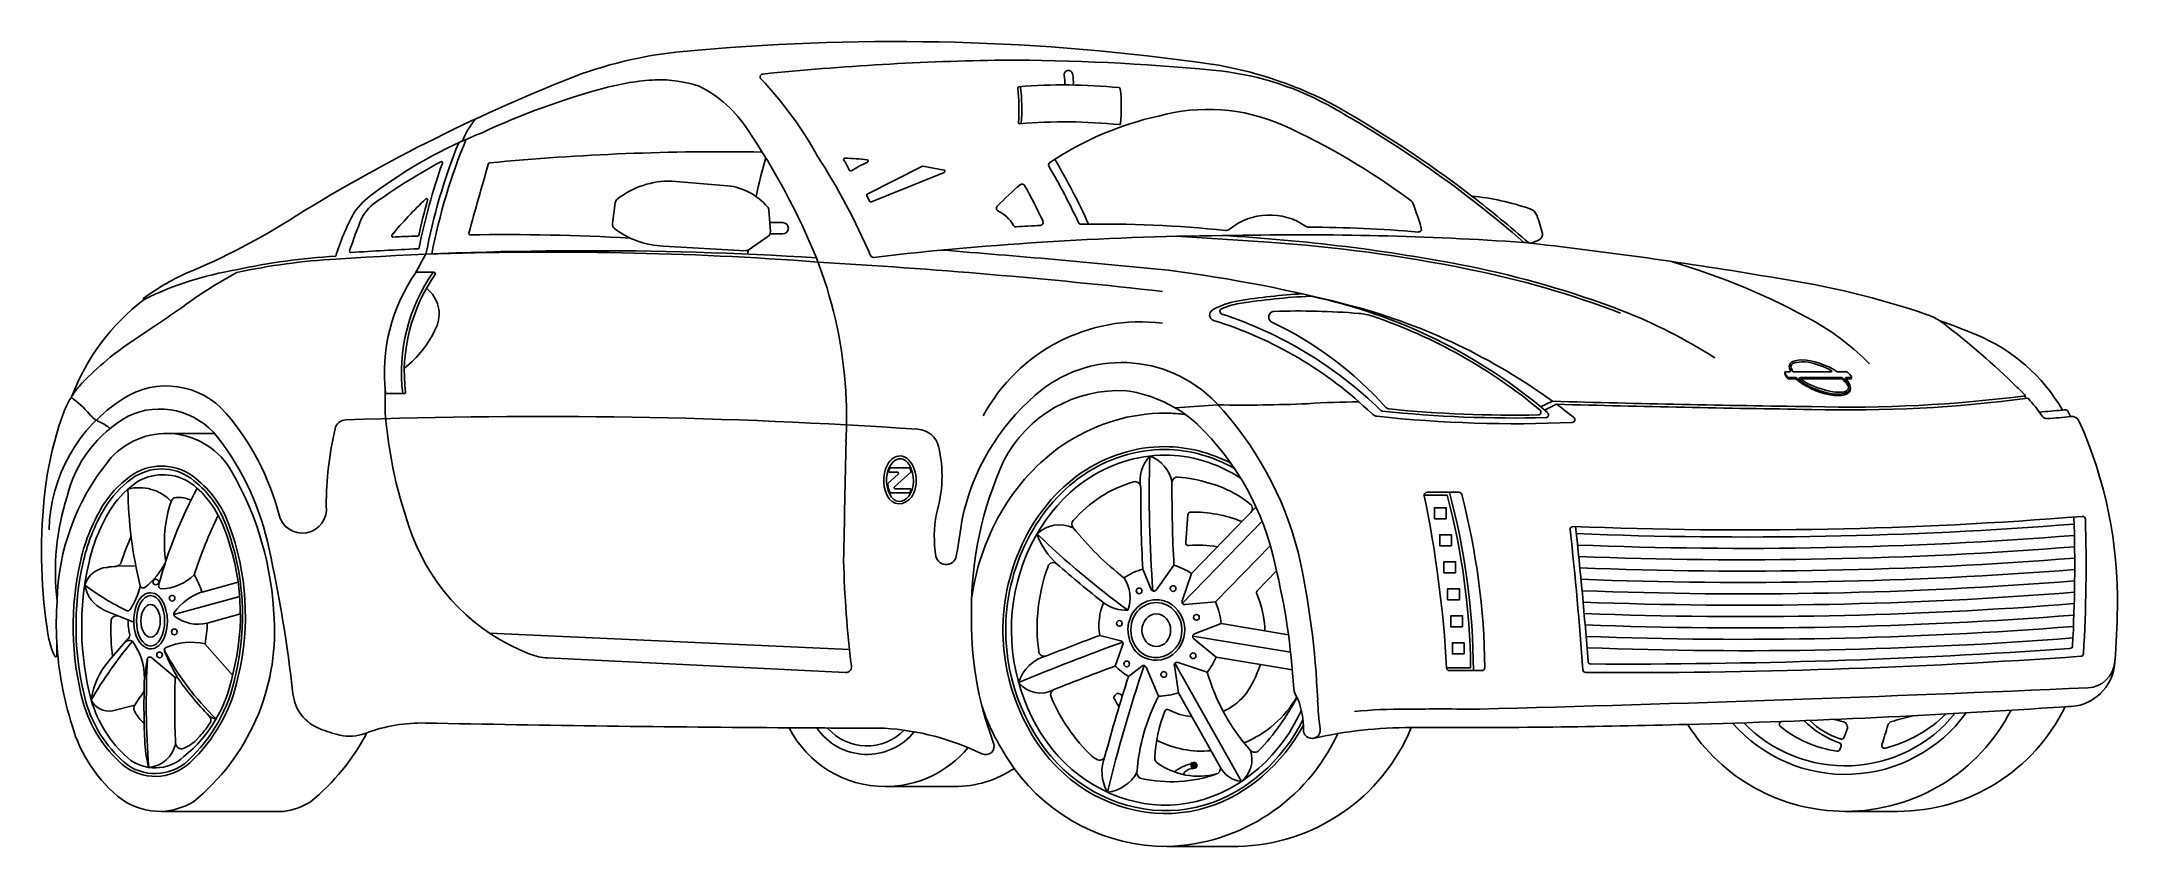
# Model space of a CAD drawing. Header units: millimetres. Extents: x -1979 to 1671, y 0 to 1416.
import ezdxf

# ---------------------------------------------------------------- set-up
doc = ezdxf.new("R2010")
doc.units = ezdxf.units.MM
doc.layers.add('ceco.net 221 Nissan Z350 - sideway 1', color=7, linetype='Continuous')

msp = doc.modelspace()

# ---------------------------------------------------------------- linework, layer by layer
at = {"layer": 'ceco.net 221 Nissan Z350 - sideway 1'}
for p, q in [((-870.3, 1170.4), (-772.5, 1162.4)), ((-526.9, 1147.3), (-430.7, 1196.4)), ((-519.7, 1133.8), (-391.6, 1185.8)), ((-429.4, 1196.6), (-391.9, 1189.7)), ((-970.2, 1132.2), (-974.9, 1095.7)), ((-527.8, 1144.5), (-522.2, 1134.7)), ((-699.8, 1119.3), (-697.3, 1081.7)), ((-698.4, 1097.5), (-675.7, 1097.5)), ((-701.6, 1072.8), (-734.8, 1049.9)), ((-697.9, 1077.5), (-675.7, 1077.5)), ((-885.6, 1056.1), (-741, 1048.1)), ((-1319.4, 1010.4), (-1289.6, 1010.4)), ((-1288.9, 1010.2), (-1286.4, 1008.5)), ((1086.4, 834.1), (1086.4, 831.7)), ((1087.4, 835.1), (1095.3, 835.1)), ((1092.3, 825.1), (1105.2, 825.1)), ((1092.3, 822.7), (1105.2, 822.7)), ((1101.5, 835.1), (1168.1, 835.1)), ((1113.1, 825.1), (1186.3, 825.1)), ((1113.3, 822.7), (1186.3, 822.7)), ((1179, 835.1), (1194.3, 835.1)), ((1194, 825.1), (1202.9, 825.1)), ((1194, 822.7), (1202.9, 822.7)), ((1201.7, 807.4), (1201.7, 805.2)), ((1203.9, 826.1), (1203.9, 823.7)), ((-1372.9, 797), (-1339.9, 797)), ((14.2, 771.7), (89.8, 776.8)), ((678.2, 783.1), (657.1, 773.2)), ((685.2, 777.9), (663.6, 767.8)), ((1507.4, 792.6), (1511.6, 788.1)), ((-1755.9, 726.6), (-1674.8, 726.6)), ((-487.3, 658.3), (-474, 658.3)), ((-485.9, 665.8), (-453.4, 665.8)), ((-479.2, 632.9), (-450.6, 658.3)), ((-490.3, 639.1), (-472.7, 654.8)), ((-485.4, 621.9), (-453.4, 621.9)), ((-477.8, 629.4), (-452, 629.4)), ((457.4, 623), (513.4, 623)), ((43.2, 480.2), (156.8, 597.3)), ((452.4, 618), (492.8, 618)), ((27.2, 427.8), (167.4, 572.3)), ((36.9, 583.5), (33.1, 534.6)), ((85.1, 430.1), (181.8, 529.7)), ((-1847.6, 492.9), (-1813.1, 493.9)), ((-42.4, 487.7), (-27.8, 452.2)), ((-19.2, 451.1), (12.3, 494.8)), ((43.2, 480.2), (26.7, 432.1)), ((158.8, 449.8), (192.8, 484.8)), ((-1746.4, 408.1), (-1630.4, 439.8)), ((-1696.6, 447.6), (-1633.1, 465)), ((-1869.5, 416), (-1842.8, 405.3)), ((-1842.8, 405.3), (-1816.6, 394.7)), ((-1687.6, 393.1), (-1629.2, 409.1)), ((31.9, 425.5), (85.1, 430.1)), ((-1860.5, 326.3), (-1826.2, 365.8)), ((-1190.9, 375.1), (-558.1, 346.5)), ((-80.8, 361.8), (-118.2, 371.4)), ((45.3, 370), (217.4, 341.6)), ((47, 365.3), (86.3, 332.8)), ((95.6, 392.1), (48.4, 373.8)), ((95.6, 392.1), (213.6, 372.6)), ((-1793.2, 329), (-1798, 295.8)), ((-1785, 332.1), (-1743.9, 297)), ((-1691.4, 356.5), (-1642.9, 301.3)), ((-1089, 331.8), (-565.2, 306)), ((-77.4, 355.2), (-91, 317.5)), ((86.3, 332.8), (220.5, 310.7)), ((-44.4, 317.4), (-67.5, 299.3)), ((-36.7, 315.4), (-14.8, 264.2)), ((13, 318.3), (20.2, 270.5)), ((14.1, 322.2), (131.1, 114.4)), ((70.8, 306.6), (19.5, 323.8)), ((491.6, 314.3), (533.9, 314.3)), ((496.6, 309.3), (553.9, 309.3)), ((-89.4, 267.9), (-91.8, 265.4)), ((20.2, 270.5), (92.6, 141.9)), ((-1854.3, 238.8), (-1815, 248.6)), ((1196, 206.5), (1190.9, 192.1)), ((46.3, 147.5), (41.5, 146.2)), ((41.5, 146.2), (44.3, 136.5)), ((49.5, 147.4), (41.8, 145.2)), ((50.7, 146.7), (42.1, 144.2)), ((1185.2, 176.2), (1183.3, 170.8)), ((51.6, 145.9), (42.3, 143.3)), ((52.1, 145), (42.6, 142.3)), ((52.5, 144.1), (42.9, 141.3)), ((52.7, 143.1), (43.2, 140.4)), ((52.7, 142.1), (43.4, 139.4)), ((52.4, 140.9), (43.7, 138.5)), ((51.7, 139.7), (44, 137.5)), ((49.1, 137.9), (44.3, 136.5))]:
    msp.add_line(p, q, dxfattribs=at)
for points in [[(1284.6, 61.8, 0.286943), (1579.4, 245.9, 0.000302), (1598.8, 247.2, 0.347551), (1666.8, 325.1, 0.01623), (1671.2, 419.9, 0.109496), (1604.2, 747.6, 0.324563), (1588.9, 756.4, 0.010965), (1584.1, 765.7, 0.306487), (1579.2, 768.3, -0.001393), (1574.7, 767.7, 0.165694), (1422.5, 900.4, 0.011172), (1357.7, 925.5, 0.058032), (1336.8, 935.5, 0.045425), (1074.2, 999.5, 0.014027), (640.6, 1061.2, 0.016955), (654.7, 1067.3, 0.349655), (660.2, 1078.5, 0.04188), (650.2, 1110.4, 0.216161), (638.2, 1121.8, 0.058914), (536, 1144.1, 0.037628), (285, 1308.9, 0.079374), (77.6, 1376.4, 0.057763), (-824.3, 1400.7, 0.069302), (-1029.7, 1359, 0.046009), (-1531.3, 1109.3, -0.044677), (-1725.6, 1007.7, 0.054181), (-1799.5, 964, 0.910777), (-1798.4, 962.3, 0.138495), (-1925.5, 792.2, 0.052754), (-1939.6, 764, 0.058736), (-1972.4, 627.8, 0.066256), (-1969, 383.8, 0.076143), (-1955.7, 334.6, 0.768951), (-1951.9, 335.2), (-1952, 360.1, 0.063288), (-1925, 212.9, 0.162621), (-1837.2, 82.5, 0.162154), (-1768.3, 61.8), (-1553.6, 61.8, 0.115623), (-1505.9, 78.8, 0.102603), (-1406.9, 200.1, -0.092921), (-1303.9, 217.2, 0.003535), (-664.1, 208.8, 0.282248), (-495.5, 105.4), (-373.6, 105.4, 0.148368), (-268.5, 137.3, 0.240521), (0, 0), (124.4, 0, 0.297738), (429.7, 209.2, -0.003501), (440.8, 209.1, 0.007366), (915.6, 214.7, 0.257289), (1192.5, 61.8), (1285.1, 61.8)], [(636.2, 1061.7, 0.016231), (536, 1144.1, 0.014964)], [(797.5, 938.2, 0.041243), (529.3, 1015.8, 0.032595), (178.3, 1063.1), (16.7, 1073.4)], [(963.1, 859.7, 0.049453), (799.3, 942.9, 0.041246), (530.3, 1020.7, 0.034528), (96.4, 1074.7, 0.034528)], [(1365.1, 920.3, 0.013788), (1357.7, 925.5, 0.013788)], [(-1907.3, 815.4, 0.049289), (-1925.5, 792.2, 0.043509)], [(678.1, 783.1, 0.003601), (1133.4, 773.8, 0.039103), (1509.9, 792.9, 0.039103)], [(685.2, 777.9, 0.003544), (1133.3, 768.8, 0.039466), (1514, 788.4)], [(-1837, 144.4, 0.378708), (-1718.2, 147.2, 0.156904), (-1632.9, 299.8, 0.149663), (-1649.4, 566.3, 0.141765), (-1707.7, 647.2, 0.321863), (-1816.8, 655.4, 0.094227), (-1867.7, 604.9, 0.087296), (-1910, 503.4, 0.122469), (-1905.7, 253.3, 0.14271), (-1837, 144.4)], [(-664.1, 208.8, 0.000925), (-496.7, 208.1)]]:
    msp.add_lwpolyline(points, format="xyb", dxfattribs=at)
for points in [[(-1833.7, 148.2, 0.378492), (-1721.6, 150.8, 0.156983), (-1637.8, 300.8, 0.149737), (-1654.1, 564.6, 0.141947), (-1710.8, 643.3, 0.321769), (-1814.1, 651.2, 0.09396), (-1863.5, 602.1, 0.087243), (-1905.1, 502.3, 0.122453), (-1900.9, 254.6, 0.142589)], [(-1827.2, 155.8, 0.377988), (-1728.4, 158.2, 0.177589), (-1642.6, 303, 0.159407), (-1658.5, 561.2, 0.141224), (-1715.5, 638.7, 0.281696), (-1808.7, 642.8, 0.093374), (-1855.2, 596.6, 0.08713), (-1895.3, 500, 0.122421), (-1891.3, 257.3, 0.142327)]]:
    msp.add_lwpolyline(points, format="xyb", close=True, dxfattribs=at)
for points in [[(491.1, 576.4), (470.5, 576.4), (470.5, 596), (491.1, 596)], [(500.3, 528.9), (479.7, 528.9), (479.7, 548.5), (500.3, 548.5)], [(507.6, 481.3), (487, 481.3), (487, 500.9), (507.6, 500.9)], [(514.1, 433.9), (493.5, 433.9), (493.5, 453.5), (514.1, 453.5)], [(519.8, 386.4), (499.2, 386.4), (499.2, 405.9), (519.8, 405.9)], [(522.5, 338.8), (501.9, 338.8), (501.9, 358.4), (522.5, 358.4)]]:
    msp.add_lwpolyline(points, close=True, dxfattribs=at)
for centre in [(-1777.8, 465.2), (-1749.3, 436.8), (-48.9, 449.7), (10.8, 453.7), (51.9, 403.1), (-1745.3, 377.4), (-83.7, 392.5), (-1771.2, 337.1), (46, 335.5), (-70.8, 321.2), (-5.5, 302.7)]:
    msp.add_circle(centre, 5, dxfattribs=at)
for centre, radius, start, end in [((-710.3, 1353.7), 5, 95.81, 223.5064), ((-217.2, -3492.6), 4876.4, 90.8398, 95.81), ((-288.2, -2490.8), 3874, 84.541, 90.0069), ((-173.3, 1357.5), 7.5, 12.4927, 190.531), ((-248.9, 1343.8), 69.4, 356.625, 10.2504), ((-248.9, 1343.8), 84.4, 357.1356, 10.4746), ((33.6, 846), 521.8, 61.4951, 84.8589), ((-650.5, 70.7), 1307.9, 105.0153, 115.0489), ((-874.9, 914.5), 434.8, 93.2741, 105.2613), ((-892.1, 1132), 216.7, 71.2967, 92.0125), ((-916.7, 1146.4), 212.9, 32.4222, 63.7653), ((-1198.1, 890.7), 667.5, 28.9054, 43.5064), ((-260.3, 1334.4), 2, 94.7566, 186.5106), ((-571.8, 1298.8), 311.6, 355.3608, 6.5106), ((-180.6, 377), 962.7, 84.2357, 94.7566), ((-561.8, 1298.8), 306.6, 354.9211, 7.0789), ((-84.1, 1332.8), 2, 6.3066, 84.2357), ((-391.8, 1298.8), 311.6, 354.9845, 6.3066), ((-1114.9, 1192), 133.2, 138.5342, 158.403), ((111.2, 726.7), 572.3, 102.7461, 123.6426), ((71.9, 966.9), 329.7, 66.6814, 105.282), ((-682.7, -438.9), 1992.8, 48.8929, 61.026), ((-896.3, 482.4), 832.3, 111.7158, 126.7579), ((-273.7, 846.4), 1037.6, 157.4695, 169.11), ((-1764.4, 565.1), 1240.6, 22.2843, 34.0929), ((-259.3, 1273.5), 2, 175.3608, 274.702), ((-180.6, 317), 957.7, 84.1884, 94.702), ((-83.4, 1271.8), 2, 264.1884, 354.9845), ((-307.5, 144.8), 1235, 53.3791, 65.6168), ((-273.7, 846.4), 1047.6, 158.0494, 169.2396), ((-1275.8, 1202.8), 2, 340.4218, 118.4044), ((-780.9, -3078.5), 4300.7, 89.0778, 95.4732), ((183.4, 959.2), 924.1, 164.1446, 168.5176), ((-1615.8, 569.1), 1191.3, 23.2517, 32.7425), ((-566.6, 1208.6), 2, 89.8812, 213.1982), ((-691.5, 1126.8), 147.3, 25.123, 33.1982), ((-567.2, 922), 288.6, 81.9874, 89.8812), ((-527.3, 1205.8), 2, 295.3315, 81.9874), ((-1234.8, 595.2), 1205.4, 24.4954, 30.6008), ((-762.3, 253.2), 1081.5, 118.4044, 125.2267), ((-273.7, 846.4), 1061.6, 160.4218, 168.7786), ((4597.9, -501.8), 6036, 163.61245, 164.82132), ((-1191, 1200.6), 2, 95.4732, 163.6124), ((-874.2, 1020.4), 150.1, 88.5141, 127.9005), ((-556.4, 1190.2), 2, 205.123, 300.9107), ((-382.2, 899.2), 337.1, 115.3315, 120.9107), ((-429.8, 1194.6), 2, 79.489, 117.0476), ((-392.3, 1187.7), 2, 292.0954, 79.489), ((-203.1, 1199), 5, 123.6426, 210.3397), ((-1234.8, 595.2), 1190.4, 24.9697, 30.3397), ((-1327.2, 1046.6), 122.6, 123.2046, 146.5696), ((-1344.1, 1067.5), 81, 121.274, 152.5339), ((-812.1, 621.5), 713.6, 133.4898, 140.4901), ((-273.7, 846.4), 1066.6, 164.1799, 167.596), ((-1301.8, 1137.7), 2, 344.1799, 133.4898), ((-960.3, 1130.9), 10, 127.9005, 172.6774), ((-785.7, 1052.5), 110.7, 41.0687, 83.1374), ((-526, 1145.5), 2, 117.0476, 209.2607), ((-520.5, 1135.7), 2, 209.2607, 292.0954), ((111.2, 726.7), 572.3, 130.1661, 135.7281), ((-254.7, 1160.2), 5, 29.204, 130.1661), ((-1138.2, 666.4), 1017.2, 25.2133, 29.204), ((423.2, 1128), 10, 20.599, 53.3791), ((-1073.1, 919.6), 406.1, 151.3661, 163.0231), ((-841.9, 861), 623.7, 156.9867, 162.5988), ((-964.9, 1094.4), 10, 172.6774, 233.4066), ((-709.8, 1118.7), 10, 3.9024, 41.0687), ((-675.7, 1087.5), 10, 270, 90), ((-295, 1122.7), 5, 135.7281, 243.6033), ((-325.8, 1060.6), 64.4, 29.8035, 63.6033), ((-222.5, 1097.6), 5, 272.7442, 25.2133), ((-151.1, 1099.8), 5, 204.9697, 270.8606), ((-118.5, -1072.4), 2167.4, 84.1399, 90.8606), ((180.4, 999.8), 111.1, 55.3535, 129.2163), ((-114.4, 926), 584.3, 16.0342, 20.599), ((-1361.1, 1074.2), 2, 140.4901, 272.5881), ((-1171.2, -3127.6), 4204, 91.9918, 92.5881), ((-1317.4, 1075.9), 2, 271.9918, 347.596), ((-1225.6, 1078.1), 2, 164.8213, 270.7411), ((-1171.2, -3127.6), 4204, 86.9006, 90.7411), ((-879.1, 1210.1), 154.1, 233.4066, 267.5486), ((-707.3, 1081.1), 10, 304.682, 3.9024), ((151.5, -4724.3), 5799.2, 90.33741, 96.60994), ((-265.6, 1095.1), 5, 209.8035, 273.8842), ((-118.5, -1072.4), 2167.4, 92.7442, 93.8842), ((103.9, 1093.7), 10, 264.1399, 309.2163), ((236.1, -4653.9), 5729.9, 86.08337, 91.18755), ((249.3, 1099.5), 10, 235.3535, 269.8894), ((244.8, -1200.5), 2289.9, 85.0614, 89.8894), ((442.4, 1086), 5, 265.0614, 16.0342), ((-241.9, -6695.3), 7806.5, 83.50922, 83.60633), ((-1400.4, -70.3), 1110.2, 93.1536, 102.2759), ((-1400.4, -70.3), 1105.2, 93.1536, 102.2759), ((-1020.5, -5475.2), 6523.3, 86.44832, 93.87377), ((-1435.1, 1046.9), 2, 162.5988, 273.6375), ((-1020.5, -5475.2), 6533.3, 92.59996, 93.63745), ((-866.5, 781.4), 508.3, 149.1655, 153.4053), ((-1317, 1053.3), 2, 272.6, 348.7786), ((-1086.9, -5350.8), 6396.5, 85.75558, 91.93474), ((-740.5, 1058.1), 10, 266.8129, 304.682), ((183.4, 959.2), 924.1, 174.4272, 174.8659), ((-1334.7, 754.4), 771.3, 4.5166, 21.3754), ((-1293.7, -10525.4), 11573.5, 83.62125, 86.6307), ((-516.6, 1041.3), 5, 203.2517, 276.6099), ((-1804.5, -17005.2), 18109.2, 84.27314, 85.53781), ((542.1, -146.4), 1224.8, 60.7426, 73.7493), ((-1536.9, 427.6), 595.3, 99.6314, 116.0645), ((-1284.5, 351.7), 745.6, 118.0716, 126.7728), ((-1068.6, 833.5), 307.4, 144.9552, 186.6595), ((-1038.6, 833.5), 307.4, 144.9519, 186.8254), ((-1038.6, 833.5), 302.4, 144.9537, 186.7257), ((-1319.4, 1009.4), 1, 90, 144.9552), ((-1289.4, 1009.4), 1, 54.7648, 144.9519), ((-1287, 1007.7), 1, 324.9537, 54.7648), ((-320.8, -1520.2), 2554.3, 75.2628, 82.7283), ((-1337.8, 936.5), 58, 334.9928, 51.8389), ((149.8, 819.8), 142.2, 99.4943, 119.3341), ((149.7, 820), 137, 99.4972, 113.0841), ((310.7, -211.1), 1185.6, 93.5088, 98.9469), ((310.7, -211.1), 1180.6, 92.8427, 98.9469), ((252.4, 963), 5, 78.0498, 92.8427), ((58.7, 47.8), 940.5, 49.5213, 78.0498), ((45.3, -91.7), 1079.7, 54.1171, 74.7639), ((-3674.7, 3732.7), 3395.2, 303.1937, 304.9252), ((-46.2, 608.6), 314.3, 82.9534, 151.7234), ((85, 935), 10, 119.3341, 252.7633), ((-126.2, 254.3), 702.7, 46.1239, 72.7633), ((98, 941.4), 5, 113.0841, 251.9329), ((-126.2, 254.3), 717.7, 45.6163, 71.9329), ((188.9, 931.4), 10, 91.8354, 244.5171), ((-89, 348.4), 635.8, 41.8343, 64.5171), ((231, -381.5), 1323.5, 85.3674, 91.8354), ((329.8, 838.1), 100, 71.0669, 85.3674), ((58.7, 47.8), 935.5, 50.3368, 71.0669), ((922.1, 542), 438.5, 44.4399, 60.1042), ((515.2, -190.9), 1399, 45.5688, 52.5864), ((-1517.6, 440.4), 540.7, 123.4799, 136.1021), ((-1461.9, 993.6), 194.6, 308.4496, 335.2015), ((-79.5, 621.6), 229.7, 43.745, 131.4995), ((-1759.3, 671.6), 138.6, 40.5627, 123.0431), ((-1287.2, 753.6), 724, 356.7397, 4.8774), ((1087.4, 834.1), 1, 90, 203.9282), ((1087.4, 831.7), 1, 180, 203.9282), ((1092.3, 826.1), 1, 218.0475, 270), ((1092.3, 823.7), 1, 218.0475, 270), ((1095.3, 836.1), 1, 270, 27.6529), ((1101.5, 836.1), 1, 213.3805, 270), ((1105.2, 824.1), 1, 48.1258, 90), ((1105.2, 824.1), 1, 48.1258, 90), ((1105.2, 821.7), 1, 48.1258, 90), ((1105.2, 821.7), 1, 48.1258, 90), ((1113.1, 824.1), 1, 90, 232.917), ((1168.1, 836.1), 1, 270, 61.587), ((1179, 836.1), 1, 237.1441, 270), ((1186.3, 824.1), 1, 50.1874, 90), ((1186.3, 824.1), 1, 50.1874, 90), ((1186.3, 821.7), 1, 50.1874, 90), ((1186.3, 821.7), 1, 50.1874, 90), ((1194, 824.1), 1, 90, 223.9048), ((1194.3, 832.1), 3, 48.3453, 90), ((1202.9, 826.1), 1, 270, 39.2708), ((1202.9, 823.7), 1, 270, 0), ((1285, 581.3), 308.8, 43.2605, 47.2639), ((-1685.9, 551), 279.8, 122.1877, 178.7455), ((-2009.7, 665.9), 149, 39.4559, 56.2826), ((-1771, 640), 129.5, 38.2773, 115.4856), ((-866.5, 781.4), 508.3, 177.723, 182.1795), ((-1372.9, 798), 1, 186.6595, 270), ((-1339.9, 798), 1, 270, 6.7257), ((27.1, 494.5), 395.5, 130.8515, 168.1495), ((-84.8, 574.8), 227.1, 86.53, 152.975), ((-104.4, 569.2), 234.7, 47.7126, 81.8309), ((-354.8, 367.2), 604.5, 14.4173, 43.1186), ((134.6, 3514.3), 2737.8, 269.0628, 272.3488), ((338.7, -493.9), 1276, 90.0419, 94.1289), ((379.3, 770.8), 5, 225.6163, 264.0574), ((391.8, 779.6), 10, 225.402, 264.3508), ((612.5, 3010.6), 2251.9, 264.3508, 271.0236), ((652.6, 764.1), 5, 271.0236, 50.3368), ((45.3, -91.7), 1079.7, 51.6304, 53.6509), ((1285, 581.3), 308.8, 34.6739, 42.1242), ((1484.9, 1580.1), 817.3, 273.4233, 276.3023), ((-1717.5, 562.5), 222.9, 119.3311, 166.1722), ((-1856, 792.4), 50, 219.4559, 246.6205), ((-1900.1, 690.5), 61, 47.0708, 66.6205), ((-1988.2, 474.9), 440.4, 14.4931, 40.6389), ((-894.2, 601.4), 583.9, 166.7988, 180.1736), ((-1443.1, 730.5), 20, 92.0105, 167.667), ((-1101.2, -9008), 9764.5, 86.10407, 92.01051), ((-578.1, 825.1), 798.8, 184.5203, 200.3852), ((-440.5, 694), 40, 13.9915, 86.1041), ((-279.5, 397.2), 479.9, 11.8431, 46.0744), ((371.3, 771.7), 15, 226.1239, 263.8511), ((612.5, 3010.6), 2266.9, 263.8511, 272.5317), ((612.5, 3010.6), 2256.9, 264.0574, 271.3618), ((666, 759.3), 5, 271.3618, 49.5213), ((712.4, 750.9), 5, 272.5317, 51.6304), ((1547.2, 762.7), 10, 214.6739, 273.628), ((1496.1, 1568.3), 817.3, 273.628, 276.5151), ((1590.5, 741.4), 15, 95.9843, 96.5151), ((-1759.1, 595.1), 131.6, 29.1661, 141.0301), ((-2050.9, 425.3), 482.2, 11.6797, 37.6999), ((77101.8, -946.8), 77683.8, 178.77615, 178.931209), ((-620.8, 651.4), 225.3, 342.9156, 13.4221), ((-1545.4, 422.4), 406.3, 141.0431, 178.6754), ((-2127.6, 380.4), 558, 2.0703, 29.9795), ((-487.3, 660.3), 2, 161.8865, 270), ((-485.9, 663.8), 2, 90, 156.304), ((-474, 656.3), 2, 311.7289, 90), ((-453.4, 663.8), 2, 21.9802, 90), ((-452, 659.8), 2, 311.7289, 17.2218), ((284.7, 417.9), 628.2, 155.5423, 180.3824), ((18.2, 643.1), 65.4, 137.9843, 189.917), ((2336.8, 623.6), 2368, 178.4689, 184.2194), ((-50.6, 629.6), 60.7, 11.1284, 70.5288), ((-1807.1, 553.9), 77.3, 43.529, 104.7718), ((-1089.7, 635.9), 737.2, 180.5645, 193.9275), ((-996.6, 251.1), 803.8, 151.8549, 164.9594), ((-488.9, 637.6), 2, 131.7289, 187.5605), ((-485.4, 623.9), 2, 202.4856, 270), ((-477.8, 631.4), 2, 131.7289, 270), ((-453.4, 623.9), 2, 270, 334.4865), ((-452, 627.4), 2, 340.3232, 90), ((3.8, 427.5), 222.9, 106.3783, 139.0905), ((-56.2, 631.9), 10, 359.8019, 106.3783), ((2336.8, 623.6), 2383, 179.8019, 183.2685), ((2336.8, 623.6), 2328, 179.595, 183.1722), ((18.8, 640), 10, 85.9613, 179.595), ((3.8, 427.5), 222.9, 71.8791, 85.9613), ((23.7, 450.8), 195, 50.9783, 75.3121), ((457.4, 618), 5, 90, 191.5774), ((-711.9, 300.3), 1250.9, 0.4127, 14.9494), ((513.4, 618), 5, 14.5343, 90), ((-1509.9, 482.3), 444.6, 162.5248, 186.527), ((-1527.8, 533.9), 235, 161.8531, 188.0029), ((-1741.6, 603.9), 10, 96.1383, 161.8531), ((-1737.6, 566.7), 47.5, 63.3019, 96.1383), ((-1520.2, 593.7), 42.5, 191.6392, 8.0355), ((-191.2, 545.3), 217.9, 169.4516, 189.244), ((41.9, 583.2), 5, 91.1358, 175.5132), ((46.3, 359.1), 229.1, 68.078, 91.1358), ((140.2, 594.5), 10, 315.863, 50.9783), ((-1582.3, 200.1), 2077.1, 3.1436, 11.5774), ((-711.9, 300.3), 1245.9, 0.6443, 14.7729), ((-711.9, 300.3), 1270.9, 0.6341, 14.5343), ((-996.6, 251.1), 748.8, 153.7265, 162.3537), ((-1546.1, 734), 1196.6, 349.4008, 352.3978), ((-188.6, 507.7), 58.1, 65.9542, 133.341), ((841, 1659), 1540.7, 226.0398, 233.8004), ((-109.6, 590.6), 125.6, 198.8788, 228.3516), ((-157.1, 567), 10, 139.0905, 218.8523), ((263.3, 905.7), 549.9, 218.8523, 231.9571), ((713.9, 557.9), 5, 87.6629, 186.1694), ((-6724.8, -246.2), 7477.1, 4.27114, 6.1694), ((1015.6, 7949.1), 7392.3, 267.66289, 274.60753), ((-6724.8, -246.2), 7487.1, 4.38011, 6.20237), ((1015.6, 7936.7), 7392.3, 267.70666, 274.49593), ((-1041.4, 493.5), 2637.5, 356.946, 1.8686), ((1609.8, 575.7), 5, 1.7757, 94.6075), ((-1041.4, 493.5), 2657.5, 356.6731, 1.7757), ((-1457.4, 380.8), 399.4, 155.6593, 162.6495), ((-3956.3, 0.5), 2434.3, 6.3241, 12.3933), ((-991.5, 672.7), 358.2, 200.5689, 248.9798), ((-388.4, 514.6), 18.5, 193.5077, 357.7985), ((38.1, 534.2), 5, 175.5132, 276.6532), ((56.3, 378.2), 152.1, 77.7896, 96.6532), ((-1229, 193.2), 1495.4, 2.4663, 12.5341), ((1015.6, 7916.7), 7392.3, 267.72311, 274.49967), ((1015.6, 7896.7), 7392.3, 267.73914, 274.50225), ((-1859.9, 446), 45.2, 94.813, 161.8656), ((-1839.8, 345.4), 147.6, 93.0451, 99.3102), ((-1848.2, 502.8), 10, 273.0451, 342.6495), ((-1870.7, 552.8), 121.7, 307.0634, 334.8638), ((-1769.6, 537.1), 83.8, 271.1252, 315.1694), ((-1861.1, 392.5), 173.5, 18.5218, 29.551), ((1431.6, 557.4), 2000.9, 181.5796, 186.8962), ((84.9, 384.8), 313.2, 159.8374, 187.6088), ((-199.8, 489.3), 10, 48.3386, 159.8374), ((841, 1659), 1555.7, 228.3386, 232.2922), ((-17.2, 388.5), 102.4, 104.2165, 124.7196), ((-1005.1, 205.3), 1230.1, 3.3583, 13.6522), ((1015.6, 7876.7), 7392.3, 267.75474, 274.50365), ((1015.6, 7856.7), 7392.3, 267.76992, 274.50387), ((-1651.4, 789), 414, 232.5968, 244.5764), ((-1842.3, 471.3), 61.6, 190.4778, 243.7781), ((-1928.4, 486), 126.2, 326.7697, 347.3965), ((-1800.4, 459.7), 5, 193.9275, 307.0634), ((-1768, 458.4), 5, 164.9594, 271.1252), ((-1663.7, 352.1), 101.1, 108.9877, 143.9681), ((-125.8, 437.9), 61.1, 338.6771, 34.5908), ((-23.2, 454.1), 5, 202.2604, 324.1834), ((162.4, 446.3), 5, 135.854, 203.2645), ((-6.9, 373.5), 179.3, 1.8931, 23.2645), ((1015.6, 7836.7), 7392.3, 267.78467, 274.50291), ((1015.6, 7816.7), 7392.3, 267.799, 274.50077), ((-1359.5, 392.6), 593.4, 176.2154, 183.1418), ((-1846.5, 396), 10, 68.0752, 177.7583), ((-1827, 419.6), 5, 244.5764, 326.7697), ((-1741.4, 408.6), 5, 143.9681, 233.349), ((-1703.8, 459.1), 68, 233.349, 283.7548), ((260.1, 395.3), 603.9, 178.2538, 200.7029), ((-17.2, 388.5), 102.4, 156.7625, 189.5915), ((-73, 477.6), 62, 231.8066, 273.7624), ((31.4, 430.4), 5, 161.1237, 275.0202), ((1015.6, 7796.7), 7392.3, 267.8129, 274.49744), ((1015.6, 7776.7), 7392.3, 267.82637, 274.49293), ((-1457.4, 380.8), 399.4, 177.7583, 186.7555), ((-1833.7, 372.3), 10, 318.9313, 14.3032), ((-1954.7, 378.1), 385.5, 309.0603, 3.336), ((-1861.1, 392.5), 173.5, 348.0248, 0.1809), ((1394, -3701.5), 4344.5, 110.3686, 111.6938), ((50.2, 369.2), 5, 111.1291, 230.3575), ((1015.6, 7756.7), 7392.3, 267.83943, 274.48723), ((1015.6, 7736.7), 7392.3, 267.85206, 274.48033), ((-1236, -125.8), 759.5, 140.1357, 149.6528), ((-1824.3, 352.3), 10.2, 58.6627, 140.6961), ((-1905.6, 297.1), 107.6, 359.2749, 36.4387), ((-377.3, 249.9), 1417.4, 176.7087, 184.4812), ((-1788.3, 328.3), 5, 49.4875, 171.9172), ((-1758, 345.3), 5, 114.0531, 202.1793), ((-1327.3, 579.4), 494.7, 208.256, 225.8607), ((-1436, 476.6), 352.7, 202.1793, 210.3934), ((-1715.9, 251), 108.3, 76.9153, 114.0531), ((-1084.1, 431.7), 100, 248.9798, 267.1757), ((1394, -3701.5), 4319.5, 109.921, 112.5254), ((-194.3, 268), 69.6, 104.7052, 162.8768), ((-215.7, 344.6), 10, 187.6088, 291.6938), ((-82.1, 356.9), 5, 340.1178, 75.582), ((800.9, 11652.5), 11346.6, 269.6748, 274.074), ((800.9, 11652.5), 11331.6, 269.71938, 273.9817), ((1587.4, 353.2), 5, 273.9817, 356.946), ((1606.6, 339.5), 5, 274.074, 356.6731), ((-1761.6, 240.3), 131.1, 139.0325, 172.2856), ((-377.3, 249.9), 1421.4, 178.1489, 182.5166), ((-327.3, 249.9), 1417.4, 178.0936, 182.7665), ((-1771.9, 363.9), 72.9, 292.5337, 295.6914), ((-1327.3, 579.4), 499.7, 214.2585, 224.463), ((-564.7, 315.9), 10, 267.1757, 6.8962), ((1394, -3701.5), 4284.5, 110.279, 111.8151), ((2684.1, -589.3), 2891.6, 162.104, 165.0007), ((2684.1, -589.3), 2871.6, 161.5745, 166.2044), ((-17.2, 388.5), 102.4, 223.8884, 240.5664), ((-41.3, 313.5), 5, 23.0747, 127.9933), ((17.9, 319), 5, 71.4764, 188.6436), ((412.4, 406), 355.8, 196.2331, 221.7772), ((-6.9, 373.5), 179.3, 322.6521, 342.6188), ((496.6, 314.3), 5, 183.1436, 270), ((553.9, 314.3), 5, 270, 0.6341), ((736.5, 311.1), 5, 184.2711, 269.6748), ((745.4, 326), 5, 184.3801, 269.7194), ((1616.9, 329.1), 50, 272.5151, 355.4461), ((-1860.7, 272), 33.8, 204.6069, 280.9829), ((-1236, -125.8), 689.5, 144.6656, 147.1124), ((-1462.2, 276.9), 75, 186.3241, 248.6528), ((-222.5, 318), 48.3, 217.5851, 300.1952), ((-194.5, 266.9), 10, 111.8151, 202.8676), ((84.9, 384.8), 313.2, 202.8676, 226.1912), ((-88.2, 261.9), 5, 135.957, 208.3611), ((61.6, 342.8), 175.1, 208.3611, 213.634), ((-85.8, 264.4), 5, 53.5334, 135.957), ((-31.3, 338.1), 86.7, 233.5334, 237.1544), ((290.7, 105.4), 344.4, 152.5425, 175.8726), ((54, 336.4), 108.5, 294.4824, 318.7047), ((62.4, 360), 192.2, 292.446, 329.6864), ((-158.3, 468.5), 438.5, 316.888, 331.9504), ((261.6, 283.7), 39.2, 189.2352, 215.5404), ((93.9, 206.9), 146.2, 358.8482, 21.6946), ((836.4, 282.6), 572, 182.5017, 187.6457), ((-1052.7, 61105.2), 60884.7, 271.507894, 272.51509), ((-1806.6, 243.2), 10, 147.1124, 206.6507), ((-1753.7, 269.8), 69.3, 206.6507, 229.8563), ((-1667.8, 251.3), 27.2, 233.6163, 261.5122), ((-1691, 222.4), 10, 325.8374, 44.463), ((238.8, 143.2), 260.4, 158.6733, 177.2494), ((0.8, 236.1), 5, 62.0561, 158.6733), ((54, 336.4), 108.5, 242.0561, 264.6794), ((410.5, -550.5), 792.1, 89.1709, 95.8669), ((485.5, -7488.3), 7730.2, 89.52545, 90.47079), ((490.8, 16326), 16116.9, 271.51037, 273.873), ((1192.7, 389.5), 262.7, 221.0655, 323.9785), ((1192.7, 389.5), 247.7, 223.9605, 321.0836), ((1081.7, 214.9), 4.99, 91.9881, 231.1792), ((1236.3, 339.2), 165.7, 225.3339, 250.9056), ((1225.9, 319.1), 136.4, 225.5061, 252.4011), ((1139.9, 51.6), 174.9, 73.5842, 79.2362), ((1186.6, 209.8), 10, 340.3924, 73.5842), ((1192.7, 389.5), 327.7, 270.0385, 332.7974), ((1204.2, 402.8), 237.2, 284.5351, 314.3282), ((1277.2, 210.4), 10, 105.2635, 162.8673), ((2066.4, -2681.5), 3007.6, 104.5289, 105.2635), ((-1604.5, 190.6), 192.9, 180.9239, 195.4699), ((-1754.8, 237.1), 69.3, 291.4906, 317.5331), ((-1877.9, 349.3), 235.8, 317.6247, 325.8374), ((-1393.4, 453.1), 264.2, 248.6528, 256.7216), ((-1436.8, 269), 75, 256.7216, 290.7773), ((-1309.6, -66.3), 283.6, 110.0725, 110.7773), ((-527.5, 268.9), 106.9, 214.3933, 321.082), ((-527.5, 268.9), 91.9, 221.1538, 315.5543), ((-525.5, -249.7), 458.7, 64.1368, 86.4069), ((61.6, 342.8), 175.1, 242.9862, 275.2943), ((-9.7, 341), 341.2, 271.634, 335.3322), ((254.8, 204.9), 14.8, 183.7341, 6.0795), ((429.3, -582.9), 792.1, 89.9732, 102.563), ((1207.8, 371.1), 205.7, 231.0863, 261.6343), ((1180.5, 177.9), 5, 340.3924, 70.9056), ((1186.1, 193.8), 5, 252.4011, 340.3924), ((-6243.7, 2541.5), 7864, 342.51893, 342.77921), ((-1795, 192), 53.1, 275.0502, 348.5201), ((-1733.1, 181.9), 10, 182.7665, 291.4906), ((-495.5, 294.5), 189.1, 270, 320.4096), ((-318.8, 176.5), 15, 244.1368, 20.7029), ((7.5, 353.1), 239.2, 234.3377, 236.6198), ((-118.6, 161.7), 10, 236.6198, 345.0007), ((-41.7, 131.7), 72.6, 157.8347, 209.9321), ((-11.4, 155.2), 10, 177.2494, 234.4273), ((56, 249.4), 125.8, 234.4273, 284.3985), ((47.7, 142.7), 5, 285.953, 105.953), ((98.5, 153.6), 51, 309.6577, 17.4944), ((154.5, 175.7), 10, 221.7772, 316.888), ((1178.6, 172.5), 5, 261.6343, 340.3924), ((1261.8, 177.8), 5, 162.5189, 285.6174), ((1207.8, 371.1), 205.7, 285.6174, 285.7857), ((-111.9, 162.5), 67.4, 276.1772, 331.3614), ((-42.8, 129.4), 10, 175.8726, 257.3279), ((7.5, 353.1), 239.2, 257.3279, 289.469), ((57.7, 77.1), 70, 103.1403, 129.5099), ((64.9, 117.9), 36.6, 164.4188, 166.4595), ((39.3, 125), 10, 117.268, 164.4188), ((54.6, 95.3), 43.5, 104.1587, 117.268), ((83.9, 137), 10, 289.469, 29.376), ((135.2, 160.8), 46.6, 203.9451, 264.8681), ((-1771.7, 175.7), 113.9, 271.7194, 301.7033)]:
    msp.add_arc(centre, radius, start, end, dxfattribs=at)
for centre, start_param, end_param in [((1147.9, 825.7), 4.267446, 6.720068), ((1147.9, 825.7), 7.1172, 10.151687), ((1147.9, 823.3), 7.1172, 9.584646)]:
    msp.add_ellipse(centre, major_axis=(-53.1, 21.7), ratio=0.393479, start_param=start_param, end_param=end_param, dxfattribs=at)
for centre, major_axis, ratio in [((-1787.1, 396.9), (0, 44.5), 0.555729), ((-1787.1, 396.9), (0, 28.6), 0.59655), ((-18.7, 380.5), (0, 28.6), 0.882024)]:
    msp.add_ellipse(centre, major_axis=major_axis, ratio=ratio, dxfattribs=at)
for points, knots in [([(1168.6, 836.9), (1155.6, 844), (1140.4, 849.7), (1111.3, 854.2), (1099.4, 850.7), (1097.6, 846.3), (1096.6, 844), (1097.6, 840.1), (1100.6, 835.5)], [4.437887, 4.437887, 4.437887, 4.437887, 5.255256, 5.255256, 6.283185, 6.283185, 6.283185, 6.810213, 6.810213, 6.810213, 6.810213]), ([(1086.5, 833.7), (1087, 832.4), (1087.7, 831.1), (1089.3, 828.4), (1090.4, 826.9), (1091.5, 825.4)], [0.3942684, 0.3942684, 0.3942684, 0.3942684, 0.4872345, 0.4872345, 0.6059539, 0.6059539, 0.6059539, 0.6059539]), ([(1086.5, 831.3), (1087, 830), (1087.7, 828.7), (1089.3, 826), (1090.4, 824.5), (1091.5, 823.1)], [0.3942684, 0.3942684, 0.3942684, 0.3942684, 0.4872345, 0.4872345, 0.6059539, 0.6059539, 0.6059539, 0.6059539]), ([(1112.5, 823.3), (1134, 807), (1176.2, 795.3), (1202, 803.5), (1201.5, 812.5), (1187.2, 824.6), (1187, 824.7), (1186.9, 824.8)], [7.249089, 7.249089, 7.249089, 7.249089, 8.998381, 8.998381, 10.268411, 10.268411, 10.280767, 10.280767, 10.280767, 10.280767]), ([(1198.6, 806.9), (1198, 811), (1194.3, 816.2), (1187.2, 822.2), (1187, 822.3), (1186.9, 822.4)], [9.6420475, 9.6420475, 9.6420475, 9.6420475, 10.268411, 10.268411, 10.2807674, 10.2807674, 10.2807674, 10.2807674]), ([(1203.7, 826.7), (1203.1, 827.3), (1202.6, 828), (1200.3, 830.6), (1198.4, 832.5), (1196.3, 834.3)], [3.7686523, 3.7686523, 3.7686523, 3.7686523, 3.8214193, 3.8214193, 3.9828125, 3.9828125, 3.9828125, 3.9828125]), ([(32.3, 760), (29.5, 760.3), (26.7, 760.6), (14.8, 761.7), (5.4, 762.2), (-3.7, 762.2), (-63.6, 762.2), (-122.4, 744.6), (-265.5, 654.6), (-327, 550.8), (-343.2, 438.9)], [6.182185, 6.182185, 6.182185, 6.182185, 6.205848, 6.205848, 6.283185, 6.283185, 6.283185, 6.789006, 6.789006, 7.697535, 7.697535, 7.697535, 7.697535]), ([(112.5, 674.1), (76.2, 692.9), (36.5, 703.4), (-3.7, 703.4), (-55.3, 703.4), (-106.6, 687.2), (-238.8, 597), (-293.7, 480.3), (-283.5, 268.3), (-239.7, 174.6), (-100.9, 62.9), (-9.2, 43.3), (141.8, 91.7), (202.6, 144.5), (239.9, 213.4)], [5.862349, 5.862349, 5.862349, 5.862349, 6.283185, 6.283185, 6.283185, 6.823145, 6.823145, 7.903065, 7.903065, 8.80365, 8.80365, 9.69429, 9.69429, 10.448984, 10.448984, 10.448984, 10.448984]), ([(118.8, 665), (80.8, 686.4), (38.8, 698.4), (-3.7, 698.4), (-54.4, 698.4), (-104.8, 682.4), (-234.7, 593.7), (-288.9, 478.2), (-278.4, 270.6), (-236.2, 179.5), (-102.2, 69.1), (-12.9, 48.8), (139, 94.9), (202.4, 149.9), (239.2, 222.6)], [5.82879, 5.82879, 5.82879, 5.82879, 6.283185, 6.283185, 6.283185, 6.823966, 6.823966, 7.905528, 7.905528, 8.793023, 8.793023, 9.680519, 9.680519, 10.474596, 10.474596, 10.474596, 10.474596]), ([(-468.9, 687), (-477.9, 687.1), (-486.3, 680.9), (-501.4, 654.2), (-499.9, 626.5), (-476.2, 595.9), (-453.7, 602.5), (-433.9, 646.8), (-446.7, 686.7), (-468.9, 687)], [0, 0, 0, 0, 0.868181, 0.868181, 2.479565, 2.479565, 4.156147, 4.156147, 6.283185, 6.283185, 6.283185, 6.283185]), ([(-468.9, 682), (-477.4, 682.1), (-486, 674.4), (-496.6, 644.4), (-491.6, 619.3), (-469.1, 601.6), (-453.8, 609.7), (-442.4, 646.2), (-448.2, 670.8), (-462.6, 680.9), (-465.8, 682), (-468.9, 682)], [0, 0, 0, 0, 1.088763, 1.088763, 2.683233, 2.683233, 4.277704, 4.277704, 5.872175, 5.872175, 6.283185, 6.283185, 6.283185, 6.283185]), ([(130, 647.5), (109.2, 661.2), (86.8, 671.8), (41.5, 685.1), (18.9, 688.4), (-3.7, 688.4), (-53, 688.4), (-102.2, 672.6), (-214.4, 594.5), (-263.2, 507.2), (-281, 320.4), (-249.9, 223.1), (-131.2, 93.4), (-45.1, 62.2), (117.2, 89.8), (191.7, 148.3), (233.4, 233.4), (234.9, 236.5), (236.3, 239.7)], [5.762945, 5.762945, 5.762945, 5.762945, 6.030942, 6.030942, 6.283185, 6.283185, 6.283185, 6.832088, 6.832088, 7.745761, 7.745761, 8.659434, 8.659434, 9.573108, 9.573108, 10.486781, 10.486781, 10.521397, 10.521397, 10.521397, 10.521397]), ([(-1787.1, 446.4), (-1795.1, 446.4), (-1802.5, 441.1), (-1818, 416.8), (-1819.6, 388.2), (-1805.7, 354.1), (-1793, 344.4), (-1768.9, 352.5), (-1760.8, 367.4), (-1754, 412.6), (-1766.4, 446.4), (-1787.1, 446.4)], [0, 0, 0, 0, 0.716145, 0.716145, 2.202236, 2.202236, 3.32532, 3.32532, 4.448403, 4.448403, 6.283185, 6.283185, 6.283185, 6.283185]), ([(-18.7, 434.1), (-33.4, 434.1), (-46.9, 427.3), (-74.9, 394.2), (-71.8, 358.5), (-36.8, 326.3), (-12.8, 324.1), (21.3, 343), (31.9, 362.7), (30.6, 401.1), (20.6, 420), (-3.9, 432.3), (-11.1, 434.1), (-18.7, 434.1)], [0, 0, 0, 0, 0.807091, 0.807091, 2.469838, 2.469838, 3.601516, 3.601516, 4.733194, 4.733194, 5.864872, 5.864872, 6.283185, 6.283185, 6.283185, 6.283185]), ([(-18.7, 429.1), (-31.5, 429.1), (-43.3, 423.3), (-73.2, 389.7), (-64.3, 344.5), (-9.3, 326.6), (16.3, 341.6), (31.3, 386.2), (22, 413.7), (-5.4, 427.5), (-12, 429.1), (-18.7, 429.1)], [0, 0, 0, 0, 0.78469, 0.78469, 2.850172, 2.850172, 4.34003, 4.34003, 5.864877, 5.864877, 6.283185, 6.283185, 6.283185, 6.283185]), ([(-1826.7, 398.8), (-1826.7, 394.2), (-1826.5, 389.5), (-1825.5, 381.6), (-1824.9, 378.1), (-1824, 374.8)], [1.5349528, 1.5349528, 1.5349528, 1.5349528, 1.7988388, 1.7988388, 1.9975246, 1.9975246, 1.9975246, 1.9975246])]:
    msp.add_open_spline(points, degree=3, knots=knots, dxfattribs=at)
for points in [[(-487.8, 664.6), (-488.3, 663.4), (-488.8, 662.2), (-489.2, 660.9)], [(-450.1, 660.4), (-450.5, 661.8), (-451, 663.2), (-451.5, 664.5)], [(-490.9, 637.3), (-490.3, 632.2), (-489, 627.4), (-487.2, 623.1)], [(-451.6, 623), (-451, 624.2), (-450.5, 625.4), (-450.1, 626.7)], [(43.2, 480.2), (33.9, 486.5), (23.5, 491.5), (12.3, 494.8)], [(95.6, 392.1), (94.3, 405.1), (90.7, 418), (85.1, 430.1)], [(70.8, 306.6), (77.1, 314.7), (82.3, 323.5), (86.3, 332.8)], [(-14.8, 264.2), (-2.9, 264.6), (9, 266.7), (20.2, 270.5)], [(-325.1, 246.1), (-312.8, 210), (-295.6, 175.7), (-268.5, 137.3)]]:
    msp.add_open_spline(points, degree=3, dxfattribs=at)

doc.saveas('drawing.dxf')
